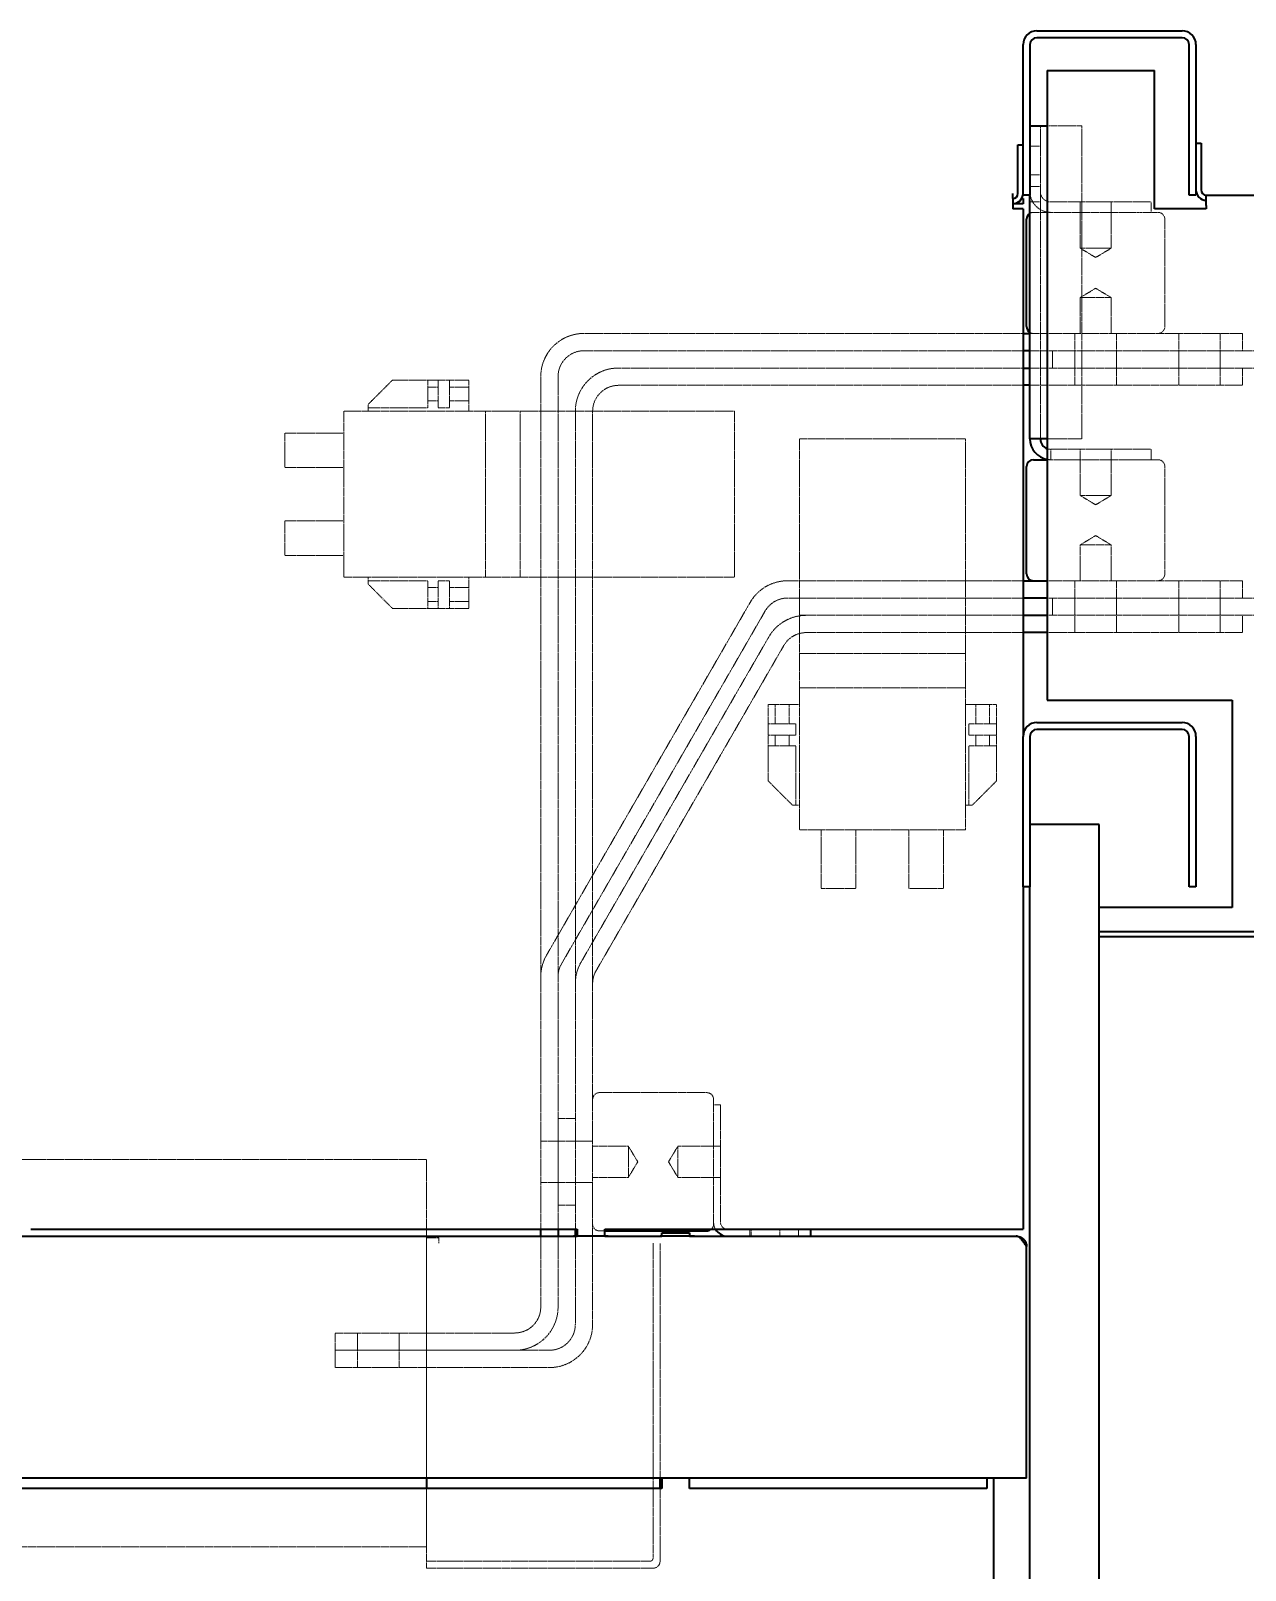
# Model space of a CAD drawing. Header units: millimetres. Extents: x -116965 to 323937, y 291661 to 566926.
# Drawn here: x -13186.1 to -12834.8, y 302037.4 to 302482.5 of the extents above; entities that cross this region are included whole.
import ezdxf

# ---------------------------------------------------------------- set-up
doc = ezdxf.new("R2010")
doc.units = ezdxf.units.MM
doc.linetypes.add('DASHED', pattern=[0.75, 0.5, -0.25])
doc.layers.add('Hidden Edges(Schneider)', color=7, linetype='DASHED', lineweight=18)
doc.layers.add('Visible Edges(Schneider)', color=7, linetype='Continuous', lineweight=35)

msp = doc.modelspace()

# ---------------------------------------------------------------- linework, layer by layer
at = {"layer": 'Hidden Edges(Schneider)', "ltscale": 0.148458}
for p, q in [((-12894.073145, 302455.021473), (-12894.073145, 302364.521473)), ((-12882.073145, 302455.021473), (-12882.073145, 302364.521473))]:
    msp.add_line(p, q, dxfattribs=at)
at = {"layer": 'Hidden Edges(Schneider)', "ltscale": 0.005091}
for p, q in [((-12892.073145, 302455.021473), (-12891.073145, 302455.021473)), ((-12891.073145, 302364.521473), (-12892.073145, 302364.521473))]:
    msp.add_line(p, q, dxfattribs=at)
at = {"layer": 'Hidden Edges(Schneider)', "ltscale": 0.0464}
for p, q in [((-12882.073145, 302455.021473), (-12891.073145, 302455.021473)), ((-13059.373145, 302372.521473), (-13059.373145, 302381.521473)), ((-12891.073145, 302364.521473), (-12882.073145, 302364.521473)), ((-13059.373145, 302324.521473), (-13059.373145, 302315.521473)), ((-12963.773145, 302287.721473), (-12972.773145, 302287.721473)), ((-12915.773145, 302287.721473), (-12906.773145, 302287.721473))]:
    msp.add_line(p, q, dxfattribs=at)
at = {"layer": 'Hidden Edges(Schneider)', "ltscale": 0.0154}
for p, q in [((-12897.073145, 302449.171473), (-12894.073145, 302449.171473)), ((-12897.073145, 302440.871473), (-12894.073145, 302440.871473)), ((-12897.073145, 302437.521473), (-12894.073145, 302437.521473)), ((-12897.073145, 302433.021473), (-12894.073145, 302433.021473)), ((-12882.573145, 302433.021473), (-12882.573145, 302430.021473)), ((-12873.573145, 302433.021473), (-12873.573145, 302430.021473)), ((-12862.073145, 302430.021473), (-12862.073145, 302433.021473)), ((-13068.273145, 302379.521473), (-13071.273145, 302379.521473)), ((-13068.273145, 302375.521473), (-13071.273145, 302375.521473)), ((-12891.073145, 302361.521473), (-12891.073145, 302358.521473)), ((-12882.573145, 302361.521473), (-12882.573145, 302358.521473)), ((-12873.573145, 302361.521473), (-12873.573145, 302358.521473)), ((-12862.073145, 302358.521473), (-12862.073145, 302361.521473)), ((-13068.273145, 302321.521473), (-13071.273145, 302321.521473)), ((-13068.273145, 302317.521473), (-13071.273145, 302317.521473)), ((-12970.773145, 302278.821473), (-12970.773145, 302275.821473)), ((-12966.773145, 302278.821473), (-12966.773145, 302275.821473)), ((-12912.773145, 302278.821473), (-12912.773145, 302275.821473)), ((-12908.773145, 302278.821473), (-12908.773145, 302275.821473))]:
    msp.add_line(p, q, dxfattribs=at)
at = {"layer": 'Hidden Edges(Schneider)', "ltscale": 0.018056}
msp.add_line((-12896.073145, 302430.021473), (-12897.073145, 302430.021473), dxfattribs=at)
at = {"layer": 'Hidden Edges(Schneider)', "ltscale": 0.070932}
msp.add_line((-12896.073145, 302430.021473), (-12891.073145, 302430.021473), dxfattribs=at)
at = {"layer": 'Hidden Edges(Schneider)', "ltscale": 0.15748}
for p, q in [((-12891.073145, 302433.021473), (-12867.073145, 302433.021473)), ((-13095.573145, 302372.521473), (-13095.573145, 302324.521473)), ((-13054.573145, 302324.521473), (-13054.573145, 302372.521473)), ((-13044.573145, 302324.521473), (-13044.573145, 302372.521473)), ((-13033.573145, 302324.521473), (-13033.573145, 302372.521473)), ((-13023.573145, 302324.521473), (-13023.573145, 302372.521473)), ((-12982.573145, 302372.521473), (-12982.573145, 302324.521473)), ((-12915.773145, 302364.521473), (-12963.773145, 302364.521473)), ((-12891.073145, 302361.521473), (-12867.073145, 302361.521473)), ((-12963.773145, 302323.521473), (-12915.773145, 302323.521473)), ((-12963.773145, 302313.521473), (-12915.773145, 302313.521473)), ((-12963.773145, 302302.521473), (-12915.773145, 302302.521473)), ((-12963.773145, 302292.521473), (-12915.773145, 302292.521473)), ((-12915.773145, 302251.521473), (-12963.773145, 302251.521473))]:
    msp.add_line(p, q, dxfattribs=at)
at = {"layer": 'Hidden Edges(Schneider)', "ltscale": 0.002742}
msp.add_line((-12890.523045, 302430.021473), (-12891.073145, 302430.021473), dxfattribs=at)
at = {"layer": 'Hidden Edges(Schneider)', "ltscale": 0.122338}
msp.add_line((-12890.523045, 302430.021473), (-12865.288041, 302430.021473), dxfattribs=at)
at = {"layer": 'Hidden Edges(Schneider)', "ltscale": 0.053365}
for p, q in [((-12882.573145, 302419.673473), (-12882.573145, 302430.021473)), ((-12873.573145, 302419.673473), (-12873.573145, 302430.021473)), ((-12882.573145, 302405.369473), (-12882.573145, 302395.021473)), ((-12873.573145, 302405.369473), (-12873.573145, 302395.021473)), ((-12882.573145, 302348.173473), (-12882.573145, 302358.521473)), ((-12873.573145, 302348.173473), (-12873.573145, 302358.521473)), ((-12882.573145, 302333.869473), (-12882.573145, 302323.521473)), ((-12873.573145, 302333.869473), (-12873.573145, 302323.521473)), ((-13013.225145, 302160.021473), (-13023.573145, 302160.021473)), ((-12998.921145, 302160.021473), (-12988.573145, 302160.021473)), ((-13013.225145, 302151.021473), (-13023.573145, 302151.021473)), ((-12998.921145, 302151.021473), (-12988.573145, 302151.021473))]:
    msp.add_line(p, q, dxfattribs=at)
at = {"layer": 'Hidden Edges(Schneider)', "ltscale": 0.040479}
for p, q in [((-12867.073145, 302433.021473), (-12862.073145, 302433.021473)), ((-12867.073145, 302361.521473), (-12862.073145, 302361.521473))]:
    msp.add_line(p, q, dxfattribs=at)
at = {"layer": 'Hidden Edges(Schneider)', "ltscale": 0.029708}
msp.add_line((-12862.079871, 302430.021473), (-12865.288041, 302430.021473), dxfattribs=at)
at = {"layer": 'Hidden Edges(Schneider)', "ltscale": 0.044233}
msp.add_line((-12862.079871, 302430.021473), (-12860.073145, 302430.021473), dxfattribs=at)
at = {"layer": 'Hidden Edges(Schneider)', "ltscale": 0.135608}
for p, q in [((-12858.073145, 302397.021473), (-12858.073145, 302428.021473)), ((-12858.073145, 302325.521473), (-12858.073145, 302356.521473)), ((-13021.573145, 302175.521473), (-12990.573145, 302175.521473)), ((-13098.073145, 302101.021473), (-13036.073145, 302101.021473)), ((-13036.073145, 302096.021473), (-13098.073145, 302096.021473))]:
    msp.add_line(p, q, dxfattribs=at)
at = {"layer": 'Hidden Edges(Schneider)', "ltscale": 0.072942}
for p, q in [((-12873.573145, 302419.673473), (-12882.573145, 302419.673473)), ((-12882.573145, 302405.369473), (-12873.573145, 302405.369473)), ((-12873.573145, 302348.173473), (-12882.573145, 302348.173473)), ((-12882.573145, 302333.869473), (-12873.573145, 302333.869473)), ((-13013.225145, 302160.021473), (-13013.225145, 302151.021473)), ((-12998.921145, 302151.021473), (-12998.921145, 302160.021473))]:
    msp.add_line(p, q, dxfattribs=at)
at = {"layer": 'Hidden Edges(Schneider)', "ltscale": 0.027024}
for p, q in [((-12878.073145, 302416.9696), (-12882.573145, 302419.673473)), ((-12878.073145, 302416.9696), (-12873.573145, 302419.673473)), ((-12878.073145, 302408.073346), (-12882.573145, 302405.369473)), ((-12878.073145, 302408.073346), (-12873.573145, 302405.369473)), ((-12878.073145, 302345.4696), (-12882.573145, 302348.173473)), ((-12878.073145, 302345.4696), (-12873.573145, 302348.173473)), ((-12878.073145, 302336.573346), (-12882.573145, 302333.869473)), ((-12878.073145, 302336.573346), (-12873.573145, 302333.869473)), ((-13010.521272, 302155.521473), (-13013.225145, 302160.021473)), ((-13001.625018, 302155.521473), (-12998.921145, 302160.021473)), ((-13010.521272, 302155.521473), (-13013.225145, 302151.021473)), ((-13001.625018, 302155.521473), (-12998.921145, 302151.021473))]:
    msp.add_line(p, q, dxfattribs=at)
at = {"layer": 'Hidden Edges(Schneider)', "ltscale": 0.138889}
for p, q in [((-13026.073145, 302395.021473), (-12899.073145, 302395.021473)), ((-12899.073145, 302390.021473), (-13026.073145, 302390.021473))]:
    msp.add_line(p, q, dxfattribs=at)
at = {"layer": 'Hidden Edges(Schneider)', "ltscale": 0.046659}
msp.add_line((-12897.073145, 302395.021473), (-12888.02302, 302395.021473), dxfattribs=at)
at = {"layer": 'Hidden Edges(Schneider)', "ltscale": 0.138351}
for p, q in [((-12868.123271, 302395.021473), (-12888.02302, 302395.021473)), ((-12868.123271, 302323.521473), (-12888.02302, 302323.521473)), ((-13023.573145, 302145.571599), (-13023.573145, 302165.471347))]:
    msp.add_line(p, q, dxfattribs=at)
at = {"layer": 'Hidden Edges(Schneider)', "ltscale": 0.025733}
for p, q in [((-12884.073145, 302395.021473), (-12884.073145, 302390.021473)), ((-12872.073145, 302395.021473), (-12872.073145, 302390.021473)), ((-12854.073145, 302395.021473), (-12854.073145, 302390.021473)), ((-12842.073145, 302395.021473), (-12842.073145, 302390.021473)), ((-12835.573145, 302395.021473), (-12835.573145, 302390.021473)), ((-12890.573145, 302390.021473), (-12890.573145, 302385.021473)), ((-12884.073145, 302390.021473), (-12884.073145, 302385.021473)), ((-12872.073145, 302390.021473), (-12872.073145, 302385.021473)), ((-12854.073145, 302390.021473), (-12854.073145, 302385.021473)), ((-12842.073145, 302390.021473), (-12842.073145, 302385.021473)), ((-12884.073145, 302385.021473), (-12884.073145, 302380.021473)), ((-12872.073145, 302385.021473), (-12872.073145, 302380.021473)), ((-12854.073145, 302385.021473), (-12854.073145, 302380.021473)), ((-12842.073145, 302385.021473), (-12842.073145, 302380.021473)), ((-12835.573145, 302385.021473), (-12835.573145, 302380.021473)), ((-12884.073145, 302323.521473), (-12884.073145, 302318.521473)), ((-12872.073145, 302323.521473), (-12872.073145, 302318.521473)), ((-12854.073145, 302323.521473), (-12854.073145, 302318.521473)), ((-12842.073145, 302323.521473), (-12842.073145, 302318.521473)), ((-12835.573145, 302323.521473), (-12835.573145, 302318.521473)), ((-12890.573145, 302318.521473), (-12890.573145, 302313.521473)), ((-12884.073145, 302318.521473), (-12884.073145, 302313.521473)), ((-12872.073145, 302318.521473), (-12872.073145, 302313.521473)), ((-12854.073145, 302318.521473), (-12854.073145, 302313.521473)), ((-12842.073145, 302318.521473), (-12842.073145, 302313.521473)), ((-12884.073145, 302313.521473), (-12884.073145, 302308.521473)), ((-12872.073145, 302313.521473), (-12872.073145, 302308.521473)), ((-12854.073145, 302313.521473), (-12854.073145, 302308.521473)), ((-12842.073145, 302313.521473), (-12842.073145, 302308.521473)), ((-12835.573145, 302313.521473), (-12835.573145, 302308.521473)), ((-13028.573145, 302168.021473), (-13033.573145, 302168.021473)), ((-13038.573145, 302161.521473), (-13033.573145, 302161.521473)), ((-13028.573145, 302161.521473), (-13033.573145, 302161.521473)), ((-13028.573145, 302161.521473), (-13023.573145, 302161.521473)), ((-13038.573145, 302149.521473), (-13033.573145, 302149.521473)), ((-13028.573145, 302149.521473), (-13033.573145, 302149.521473)), ((-13028.573145, 302149.521473), (-13023.573145, 302149.521473)), ((-13028.573145, 302143.021473), (-13033.573145, 302143.021473)), ((-13098.073145, 302101.021473), (-13098.073145, 302106.021473)), ((-13091.573145, 302106.021473), (-13091.573145, 302101.021473)), ((-13079.573145, 302106.021473), (-13079.573145, 302101.021473)), ((-13098.073145, 302096.021473), (-13098.073145, 302101.021473)), ((-13091.573145, 302101.021473), (-13091.573145, 302096.021473)), ((-13079.573145, 302101.021473), (-13079.573145, 302096.021473))]:
    msp.add_line(p, q, dxfattribs=at)
at = {"layer": 'Hidden Edges(Schneider)', "ltscale": 0.142389}
for p, q in [((-12868.123271, 302395.021473), (-12835.573145, 302395.021473)), ((-12868.123271, 302323.521473), (-12835.573145, 302323.521473))]:
    msp.add_line(p, q, dxfattribs=at)
at = {"layer": 'Hidden Edges(Schneider)', "ltscale": 0.033483}
for p, q in [((-12890.573145, 302390.021473), (-12897.073145, 302390.021473)), ((-12897.073145, 302385.021473), (-12890.573145, 302385.021473))]:
    msp.add_line(p, q, dxfattribs=at)
at = {"layer": 'Hidden Edges(Schneider)', "ltscale": 0.145815}
for p, q in [((-12890.573145, 302390.021473), (-12790.573145, 302390.021473)), ((-12890.573145, 302385.021473), (-12790.573145, 302385.021473)), ((-12890.573145, 302318.521473), (-12790.573145, 302318.521473)), ((-12890.573145, 302313.521473), (-12790.573145, 302313.521473))]:
    msp.add_line(p, q, dxfattribs=at)
at = {"layer": 'Hidden Edges(Schneider)', "ltscale": 0.051047}
for p, q in [((-13088.473145, 302374.521473), (-13081.473145, 302381.521473)), ((-13081.473145, 302315.521473), (-13088.473145, 302322.521473)), ((-12965.773145, 302258.621473), (-12972.773145, 302265.621473)), ((-12906.773145, 302265.621473), (-12913.773145, 302258.621473))]:
    msp.add_line(p, q, dxfattribs=at)
at = {"layer": 'Hidden Edges(Schneider)', "ltscale": 0.145013}
for p, q in [((-13059.373145, 302381.521473), (-13081.473145, 302381.521473)), ((-13081.473145, 302315.521473), (-13059.373145, 302315.521473)), ((-12972.773145, 302287.721473), (-12972.773145, 302265.621473)), ((-12906.773145, 302265.621473), (-12906.773145, 302287.721473))]:
    msp.add_line(p, q, dxfattribs=at)
at = {"layer": 'Hidden Edges(Schneider)', "ltscale": 0.041233}
for p, q in [((-13071.273145, 302373.521473), (-13071.273145, 302381.521473)), ((-13068.273145, 302381.521473), (-13068.273145, 302373.521473)), ((-13064.973145, 302381.521473), (-13064.973145, 302373.521473)), ((-13071.273145, 302315.521473), (-13071.273145, 302323.521473)), ((-13068.273145, 302315.521473), (-13068.273145, 302323.521473)), ((-13064.973145, 302315.521473), (-13064.973145, 302323.521473)), ((-12972.773145, 302282.121473), (-12964.773145, 302282.121473)), ((-12972.773145, 302278.821473), (-12964.773145, 302278.821473)), ((-12906.773145, 302282.121473), (-12914.773145, 302282.121473)), ((-12906.773145, 302278.821473), (-12914.773145, 302278.821473)), ((-12964.773145, 302275.821473), (-12972.773145, 302275.821473)), ((-12906.773145, 302275.821473), (-12914.773145, 302275.821473))]:
    msp.add_line(p, q, dxfattribs=at)
at = {"layer": 'Hidden Edges(Schneider)', "ltscale": 0.142314}
msp.add_line((-13038.573145, 302209.011854), (-13038.573145, 302382.521473), dxfattribs=at)
at = {"layer": 'Hidden Edges(Schneider)', "ltscale": 0.051567}
for p, q in [((-13033.573145, 302382.521473), (-13033.573145, 302372.521473)), ((-13112.573145, 302366.221473), (-13112.573145, 302356.221473)), ((-13112.573145, 302340.821473), (-13112.573145, 302330.821473)), ((-12957.473145, 302234.521473), (-12947.473145, 302234.521473)), ((-12932.073145, 302234.521473), (-12922.073145, 302234.521473))]:
    msp.add_line(p, q, dxfattribs=at)
at = {"layer": 'Hidden Edges(Schneider)', "ltscale": 0.139585}
for p, q in [((-13016.073145, 302385.021473), (-12899.073145, 302385.021473)), ((-12899.073145, 302380.021473), (-13016.073145, 302380.021473))]:
    msp.add_line(p, q, dxfattribs=at)
at = {"layer": 'Hidden Edges(Schneider)', "ltscale": 0.028833}
for p, q in [((-13059.373145, 302379.521473), (-13064.973145, 302379.521473)), ((-13059.373145, 302375.521473), (-13064.973145, 302375.521473)), ((-13059.373145, 302321.521473), (-13064.973145, 302321.521473)), ((-13059.373145, 302317.521473), (-13064.973145, 302317.521473)), ((-12970.773145, 302287.721473), (-12970.773145, 302282.121473)), ((-12966.773145, 302287.721473), (-12966.773145, 302282.121473)), ((-12912.773145, 302287.721473), (-12912.773145, 302282.121473)), ((-12908.773145, 302287.721473), (-12908.773145, 302282.121473))]:
    msp.add_line(p, q, dxfattribs=at)
at = {"layer": 'Hidden Edges(Schneider)', "ltscale": 0.134514}
for p, q in [((-12835.573145, 302380.021473), (-12897.073145, 302380.021473)), ((-13038.573145, 302113.521473), (-13038.573145, 302134.021473)), ((-13033.573145, 302134.021473), (-13033.573145, 302113.521473))]:
    msp.add_line(p, q, dxfattribs=at)
at = {"layer": 'Hidden Edges(Schneider)', "ltscale": 0.148294}
for p, q in [((-12982.573145, 302372.521473), (-13095.573145, 302372.521473)), ((-12963.773145, 302364.521473), (-12963.773145, 302251.521473)), ((-12915.773145, 302251.521473), (-12915.773145, 302364.521473)), ((-13095.573145, 302324.521473), (-12982.573145, 302324.521473)), ((-12835.573145, 302308.521473), (-12892.073145, 302308.521473))]:
    msp.add_line(p, q, dxfattribs=at)
at = {"layer": 'Hidden Edges(Schneider)', "ltscale": 0.010233}
for p, q in [((-13088.473145, 302372.521473), (-13088.473145, 302374.521473)), ((-13088.473145, 302324.521473), (-13088.473145, 302322.521473)), ((-12963.773145, 302258.621473), (-12965.773145, 302258.621473)), ((-12915.773145, 302258.621473), (-12913.773145, 302258.621473)), ((-12986.573145, 302172.021473), (-12988.573145, 302172.021473)), ((-12988.573145, 302160.071473), (-12986.573145, 302160.071473)), ((-12988.573145, 302150.971473), (-12986.573145, 302150.971473)), ((-12978.073145, 302134.021473), (-12978.073145, 302136.021473)), ((-12977.723145, 302136.021473), (-12977.723145, 302134.021473)), ((-12969.423145, 302136.021473), (-12969.423145, 302134.021473)), ((-12964.073145, 302134.021473), (-12964.073145, 302136.021473))]:
    msp.add_line(p, q, dxfattribs=at)
at = {"layer": 'Hidden Edges(Schneider)', "ltscale": 0.112861}
for p, q in [((-13088.473145, 302373.521473), (-13071.273145, 302373.521473)), ((-13088.473145, 302323.521473), (-13071.273145, 302323.521473)), ((-12964.773145, 302258.621473), (-12964.773145, 302275.821473)), ((-12914.773145, 302258.621473), (-12914.773145, 302275.821473))]:
    msp.add_line(p, q, dxfattribs=at)
at = {"layer": 'Hidden Edges(Schneider)', "ltscale": 0.01695}
for p, q in [((-13068.273145, 302373.521473), (-13064.973145, 302373.521473)), ((-13064.973145, 302323.521473), (-13068.273145, 302323.521473)), ((-12964.773145, 302278.821473), (-12964.773145, 302282.121473)), ((-12914.773145, 302282.121473), (-12914.773145, 302278.821473))]:
    msp.add_line(p, q, dxfattribs=at)
at = {"layer": 'Hidden Edges(Schneider)', "ltscale": 0.144803}
msp.add_line((-13028.573145, 302207.011854), (-13028.573145, 302372.521473), dxfattribs=at)
at = {"layer": 'Hidden Edges(Schneider)', "ltscale": 0.111549}
for p, q in [((-13095.573145, 302366.221473), (-13112.573145, 302366.221473)), ((-13095.573145, 302356.221473), (-13112.573145, 302356.221473)), ((-13095.573145, 302340.821473), (-13112.573145, 302340.821473)), ((-13095.573145, 302330.821473), (-13112.573145, 302330.821473)), ((-12957.473145, 302251.521473), (-12957.473145, 302234.521473)), ((-12947.473145, 302251.521473), (-12947.473145, 302234.521473)), ((-12932.073145, 302251.521473), (-12932.073145, 302234.521473)), ((-12922.073145, 302251.521473), (-12922.073145, 302234.521473))]:
    msp.add_line(p, q, dxfattribs=at)
at = {"layer": 'Hidden Edges(Schneider)', "ltscale": 0.007722}
msp.add_line((-12892.073145, 302358.521473), (-12891.073145, 302358.521473), dxfattribs=at)
at = {"layer": 'Hidden Edges(Schneider)', "ltscale": 0.000148859}
msp.add_line((-12891.024979, 302358.521473), (-12891.073145, 302358.521473), dxfattribs=at)
at = {"layer": 'Hidden Edges(Schneider)', "ltscale": 0.130936}
msp.add_line((-12891.024979, 302358.521473), (-12864.434985, 302358.521473), dxfattribs=at)
at = {"layer": 'Hidden Edges(Schneider)', "ltscale": 0.021423}
msp.add_line((-12862.155593, 302358.521473), (-12864.434985, 302358.521473), dxfattribs=at)
at = {"layer": 'Hidden Edges(Schneider)', "ltscale": 0.045078}
msp.add_line((-12862.155593, 302358.521473), (-12860.073145, 302358.521473), dxfattribs=at)
at = {"layer": 'Hidden Edges(Schneider)', "ltscale": 0.137807}
msp.add_line((-13033.573145, 302324.521473), (-13033.573145, 302209.011854), dxfattribs=at)
at = {"layer": 'Hidden Edges(Schneider)', "ltscale": 0.140193}
msp.add_line((-13023.573145, 302324.521473), (-13023.573145, 302207.011854), dxfattribs=at)
at = {"layer": 'Hidden Edges(Schneider)', "ltscale": 0.017491}
msp.add_line((-12967.177864, 302323.521473), (-12963.773145, 302323.521473), dxfattribs=at)
at = {"layer": 'Hidden Edges(Schneider)', "ltscale": 0.10958}
for p, q in [((-12915.773145, 302323.521473), (-12899.073145, 302323.521473)), ((-12915.773145, 302313.521473), (-12899.073145, 302313.521473))]:
    msp.add_line(p, q, dxfattribs=at)
at = {"layer": 'Hidden Edges(Schneider)', "ltscale": 0.020826}
msp.add_line((-12892.073145, 302323.521473), (-12888.02302, 302323.521473), dxfattribs=at)
at = {"layer": 'Hidden Edges(Schneider)', "ltscale": 0.14896}
msp.add_line((-12899.073145, 302318.521473), (-12967.177864, 302318.521473), dxfattribs=at)
at = {"layer": 'Hidden Edges(Schneider)', "ltscale": 0.00765}
for p, q in [((-12890.573145, 302318.521473), (-12892.073145, 302318.521473)), ((-12892.073145, 302313.521473), (-12890.573145, 302313.521473)), ((-13068.073145, 302132.021473), (-13068.073145, 302133.521473)), ((-13021.573145, 302135.521473), (-13020.073145, 302135.521473))]:
    msp.add_line(p, q, dxfattribs=at)
at = {"layer": 'Hidden Edges(Schneider)', "ltscale": 0.140528}
for p, q in [((-13036.898463, 302215.261854), (-12978.003182, 302317.271473)), ((-12973.673055, 302314.771473), (-13032.568336, 302212.761854))]:
    msp.add_line(p, q, dxfattribs=at)
at = {"layer": 'Hidden Edges(Schneider)', "ltscale": 0.142458}
for p, q in [((-13026.898463, 302213.261854), (-12972.621984, 302307.271473)), ((-12968.291857, 302304.771473), (-13022.568336, 302210.761854))]:
    msp.add_line(p, q, dxfattribs=at)
at = {"layer": 'Hidden Edges(Schneider)', "ltscale": 0.137191}
msp.add_line((-12899.073145, 302308.521473), (-12961.796666, 302308.521473), dxfattribs=at)
at = {"layer": 'Hidden Edges(Schneider)', "ltscale": 0.13684}
for p, q in [((-13038.573145, 302136.021473), (-13038.573145, 302209.011854)), ((-13033.573145, 302209.011854), (-13033.573145, 302136.021473))]:
    msp.add_line(p, q, dxfattribs=at)
at = {"layer": 'Hidden Edges(Schneider)', "ltscale": 0.13309}
msp.add_line((-13028.573145, 302136.021473), (-13028.573145, 302207.011854), dxfattribs=at)
at = {"layer": 'Hidden Edges(Schneider)', "ltscale": 0.136288}
msp.add_line((-13023.573145, 302207.011854), (-13023.573145, 302165.471347), dxfattribs=at)
at = {"layer": 'Hidden Edges(Schneider)', "ltscale": 0.038136}
msp.add_line((-12988.573145, 302173.521473), (-12988.573145, 302172.021473), dxfattribs=at)
at = {"layer": 'Hidden Edges(Schneider)', "ltscale": 0.048595}
for p, q in [((-12988.573145, 302166.021473), (-12988.573145, 302172.021473)), ((-12986.573145, 302172.021473), (-12986.573145, 302166.021473))]:
    msp.add_line(p, q, dxfattribs=at)
at = {"layer": 'Hidden Edges(Schneider)', "ltscale": 0.164042}
for p, q in [((-13033.573145, 302168.021473), (-13033.573145, 302143.021473)), ((-13028.573145, 302143.021473), (-13028.573145, 302168.021473))]:
    msp.add_line(p, q, dxfattribs=at)
at = {"layer": 'Hidden Edges(Schneider)', "ltscale": 0.122485}
for p, q in [((-12988.573145, 302138.021473), (-12988.573145, 302166.021473)), ((-12986.573145, 302166.021473), (-12986.573145, 302138.021473))]:
    msp.add_line(p, q, dxfattribs=at)
at = {"layer": 'Hidden Edges(Schneider)', "ltscale": 0.139436}
for p, q in [((-13326.573145, 302156.173992), (-13071.573145, 302156.173992)), ((-13071.573145, 302044.173992), (-13326.573145, 302044.173992))]:
    msp.add_line(p, q, dxfattribs=at)
at = {"layer": 'Hidden Edges(Schneider)', "ltscale": 0.146982}
msp.add_line((-13071.573145, 302156.173992), (-13071.573145, 302044.173992), dxfattribs=at)
at = {"layer": 'Hidden Edges(Schneider)', "ltscale": 0.162074}
msp.add_line((-13023.573145, 302145.571599), (-13023.573145, 302108.521473), dxfattribs=at)
at = {"layer": 'Hidden Edges(Schneider)', "ltscale": 0.021871}
msp.add_line((-12988.573145, 302138.021473), (-12988.573145, 302137.521473), dxfattribs=at)
at = {"layer": 'Hidden Edges(Schneider)', "ltscale": 0.017983}
msp.add_line((-13068.073145, 302133.521473), (-13071.573145, 302133.521473), dxfattribs=at)
at = {"layer": 'Hidden Edges(Schneider)', "ltscale": 0.152012}
msp.add_line((-13071.573145, 302133.521473), (-13071.573145, 302064.021473), dxfattribs=at)
at = {"layer": 'Hidden Edges(Schneider)', "ltscale": 0.167323}
msp.add_line((-13028.573145, 302108.521473), (-13028.573145, 302134.021473), dxfattribs=at)
at = {"layer": 'Hidden Edges(Schneider)', "ltscale": 0.149278}
msp.add_line((-13006.073145, 302132.021473), (-13006.073145, 302041.021473), dxfattribs=at)
at = {"layer": 'Hidden Edges(Schneider)', "ltscale": 0.148438}
msp.add_line((-13004.073145, 302064.021473), (-13004.073145, 302131.887498), dxfattribs=at)
at = {"layer": 'Hidden Edges(Schneider)', "ltscale": 0.136483}
for p, q in [((-13098.073145, 302106.021473), (-13046.073145, 302106.021473)), ((-13046.073145, 302101.021473), (-13098.073145, 302101.021473))]:
    msp.add_line(p, q, dxfattribs=at)
at = {"layer": 'Hidden Edges(Schneider)', "ltscale": 0.137795}
for p, q in [((-13071.573145, 302061.021473), (-13071.573145, 302040.021473)), ((-13004.073145, 302040.021473), (-13004.073145, 302061.021473))]:
    msp.add_line(p, q, dxfattribs=at)
at = {"layer": 'Hidden Edges(Schneider)', "ltscale": 0.141076}
msp.add_line((-13007.073145, 302040.021473), (-13071.573145, 302040.021473), dxfattribs=at)
at = {"layer": 'Hidden Edges(Schneider)', "ltscale": 0.016132}
msp.add_line((-13071.573145, 302038.021473), (-13071.573145, 302040.021473), dxfattribs=at)
at = {"layer": 'Hidden Edges(Schneider)', "ltscale": 0.143263}
msp.add_line((-13071.573145, 302038.021473), (-13006.073145, 302038.021473), dxfattribs=at)
at = {"layer": 'Hidden Edges(Schneider)', "ltscale": 0.048595}
msp.add_arc((-12891.073145, 302436.021473), 6, 180, 270, dxfattribs=at)
at = {"layer": 'Hidden Edges(Schneider)', "ltscale": 0.024247}
msp.add_arc((-12891.073145, 302436.021473), 3, 180, 270, dxfattribs=at)
at = {"layer": 'Hidden Edges(Schneider)', "ltscale": 0.005311}
for centre, start, end in [((-12896.073145, 302428.021473), 90, 120), ((-12896.073145, 302397.021473), 240, 270)]:
    msp.add_arc(centre, 2, start, end, dxfattribs=at)
at = {"layer": 'Hidden Edges(Schneider)', "ltscale": 0.016132}
for centre, start, end in [((-12860.073145, 302428.021473), 0, 90), ((-12860.073145, 302397.021473), 270, 0), ((-12860.073145, 302356.521473), 0, 90), ((-12860.073145, 302325.521473), 270, 0), ((-13021.573145, 302173.521473), 90, 180), ((-12990.573145, 302173.521473), 0, 90), ((-13021.573145, 302137.521473), 180, 270), ((-12984.573145, 302138.021473), 180, 270), ((-13006.073145, 302040.021473), 270, 0)]:
    msp.add_arc(centre, 2, start, end, dxfattribs=at)
at = {"layer": 'Hidden Edges(Schneider)', "ltscale": 0.128838}
for centre, start, end in [((-13026.073145, 302382.521473), 90, 180), ((-13016.073145, 302372.521473), 90, 180), ((-13046.073145, 302113.521473), 270, 0), ((-13036.073145, 302108.521473), 270, 0)]:
    msp.add_arc(centre, 12.5, start, end, dxfattribs=at)
at = {"layer": 'Hidden Edges(Schneider)', "ltscale": 0.060768}
for centre, start, end in [((-13026.073145, 302382.521473), 90, 180), ((-13016.073145, 302372.521473), 90, 180), ((-13046.073145, 302113.521473), 270, 0), ((-13036.073145, 302108.521473), 270, 0)]:
    msp.add_arc(centre, 7.5, start, end, dxfattribs=at)
at = {"layer": 'Hidden Edges(Schneider)', "ltscale": 0.005167}
msp.add_arc((-12891.073145, 302364.521473), 3, 250.52877937, 270, dxfattribs=at)
at = {"layer": 'Hidden Edges(Schneider)', "ltscale": 0.005091}
msp.add_arc((-12891.073145, 302364.521473), 6, 260.40593177, 270, dxfattribs=at)
at = {"layer": 'Hidden Edges(Schneider)', "ltscale": 0.067532}
for centre in [(-12967.177864, 302311.021473), (-12961.796666, 302301.021473)]:
    msp.add_arc(centre, 12.5, 90, 150, dxfattribs=at)
at = {"layer": 'Hidden Edges(Schneider)', "ltscale": 0.040479}
for centre in [(-12967.177864, 302311.021473), (-12961.796666, 302301.021473)]:
    msp.add_arc(centre, 7.5, 90, 150, dxfattribs=at)
at = {"layer": 'Hidden Edges(Schneider)', "ltscale": 0.033716}
for centre in [(-13026.073145, 302209.011854), (-13016.073145, 302207.011854)]:
    msp.add_arc(centre, 12.5, 150, 180, dxfattribs=at)
at = {"layer": 'Hidden Edges(Schneider)', "ltscale": 0.020189}
for centre in [(-13026.073145, 302209.011854), (-13016.073145, 302207.011854)]:
    msp.add_arc(centre, 7.5, 150, 180, dxfattribs=at)
at = {"layer": 'Hidden Edges(Schneider)', "ltscale": 0.008663}
msp.add_arc((-12990.573145, 302137.521473), 2, 311.40962211, 0, dxfattribs=at)
at = {"layer": 'Hidden Edges(Schneider)', "ltscale": 0.010721}
msp.add_arc((-12984.573145, 302138.021473), 4, 180, 210, dxfattribs=at)
at = {"layer": 'Hidden Edges(Schneider)', "ltscale": 0.008016}
msp.add_arc((-13007.073145, 302041.021473), 1, 270, 0, dxfattribs=at)
at = {"layer": 'Visible Edges(Schneider)'}
for p, q in [((-12895.073145, 302482.521473), (-12853.073145, 302482.521473)), ((-12853.073145, 302480.521473), (-12895.073145, 302480.521473)), ((-12899.073145, 302435.021473), (-12899.073145, 302478.521473)), ((-12897.073145, 302478.521473), (-12897.073145, 302435.021473)), ((-12851.073145, 302435.021473), (-12851.073145, 302478.521473)), ((-12849.073145, 302478.521473), (-12849.073145, 302435.021473)), ((-12892.073145, 302471.021473), (-12892.073145, 302289.021473)), ((-12892.073145, 302471.021473), (-12861.073145, 302471.021473)), ((-12861.073145, 302431.021473), (-12861.073145, 302471.021473)), ((-12897.073145, 302455.021473), (-12892.073145, 302455.021473)), ((-12900.573145, 302435.521473), (-12900.573145, 302449.521473)), ((-12900.573145, 302449.521473), (-12899.073145, 302449.521473)), ((-12849.073145, 302450.021473), (-12847.573145, 302450.021473)), ((-12847.573145, 302450.021473), (-12847.573145, 302436.521473)), ((-12902.073145, 302434.021473), (-12902.073145, 302435.521473)), ((-12897.073145, 302435.021473), (-12899.073145, 302435.021473)), ((-12897.073145, 302364.521473), (-12897.073145, 302435.021473)), ((-12849.073145, 302435.021473), (-12851.073145, 302435.021473)), ((-12846.073145, 302435.021473), (-12650.573145, 302435.021473)), ((-12846.073145, 302432.021473), (-12846.073145, 302435.021473)), ((-12902.073145, 302434.021473), (-12902.073145, 302431.021473)), ((-12899.073145, 302432.521473), (-12902.073145, 302432.521473)), ((-12899.073145, 302431.021473), (-12902.073145, 302431.021473)), ((-12899.475069, 302434.021473), (-12899.073145, 302434.021473)), ((-12899.073145, 302434.021473), (-12899.073145, 302432.521473)), ((-12899.073145, 302431.021473), (-12899.073145, 302278.521473)), ((-12846.073145, 302431.021473), (-12861.073145, 302431.021473)), ((-12846.073145, 302432.021473), (-12846.073145, 302431.021473)), ((-12898.073145, 302397.021473), (-12898.073145, 302428.021473)), ((-12899.073145, 302395.021473), (-12897.073145, 302395.021473)), ((-12897.073145, 302390.021473), (-12899.073145, 302390.021473)), ((-12899.073145, 302385.021473), (-12897.073145, 302385.021473)), ((-12897.073145, 302380.021473), (-12899.073145, 302380.021473)), ((-12892.073145, 302364.521473), (-12897.073145, 302364.521473)), ((-12896.073145, 302358.521473), (-12892.073145, 302358.521473)), ((-12898.073145, 302325.521473), (-12898.073145, 302356.521473)), ((-12899.073145, 302323.521473), (-12892.073145, 302323.521473)), ((-12892.073145, 302318.521473), (-12899.073145, 302318.521473)), ((-12899.073145, 302313.521473), (-12892.073145, 302313.521473)), ((-12892.073145, 302308.521473), (-12899.073145, 302308.521473)), ((-12892.073145, 302289.021473), (-12838.573145, 302289.021473)), ((-12838.573145, 302289.021473), (-12838.573145, 302229.021473)), ((-12899.073145, 302235.021473), (-12899.073145, 302278.521473)), ((-12897.073145, 302278.521473), (-12897.073145, 302235.021473)), ((-12895.073145, 302282.521473), (-12853.073145, 302282.521473)), ((-12853.073145, 302280.521473), (-12895.073145, 302280.521473)), ((-12851.073145, 302235.021473), (-12851.073145, 302278.521473)), ((-12849.073145, 302278.521473), (-12849.073145, 302235.021473)), ((-12893.073145, 302253.021473), (-12897.073145, 302253.021473)), ((-12877.073145, 302253.021473), (-12893.073145, 302253.021473)), ((-12877.073145, 301912.021473), (-12877.073145, 302253.021473)), ((-12897.073145, 302235.021473), (-12899.073145, 302235.021473)), ((-12899.073145, 302235.021473), (-12899.073145, 302136.021473)), ((-12897.073145, 301930.021473), (-12897.073145, 302235.021473)), ((-12849.073145, 302235.021473), (-12851.073145, 302235.021473)), ((-12838.573145, 302229.021473), (-12877.073145, 302229.021473)), ((-12650.073145, 302222.021473), (-12877.073145, 302222.021473)), ((-12650.073145, 302220.521473), (-12877.073145, 302220.521473)), ((-13186.073145, 302136.021473), (-13183.073145, 302136.021473)), ((-13183.073145, 302136.021473), (-13028.073145, 302136.021473)), ((-13038.573145, 302134.021473), (-13038.573145, 302136.021473)), ((-13033.573145, 302136.021473), (-13033.573145, 302134.021473)), ((-13028.573145, 302134.021473), (-13028.573145, 302136.021473)), ((-13028.073145, 302136.021473), (-13028.073145, 302133.979513)), ((-13020.073145, 302133.979513), (-13020.073145, 302136.021473)), ((-13020.073145, 302136.021473), (-12899.073145, 302136.021473)), ((-12960.573145, 302136.021473), (-12960.573145, 302134.021473)), ((-13194.073145, 302134.021473), (-13029.073145, 302134.021473)), ((-13029.073145, 302134.021473), (-13028.073145, 302134.021473)), ((-13029.073145, 302134.021473), (-13029.073145, 302133.979513)), ((-13019.073145, 302133.979513), (-13029.073145, 302133.979513)), ((-13020.073145, 302135.521473), (-12990.573145, 302135.521473)), ((-13020.073145, 302134.021473), (-13019.073145, 302134.021473)), ((-13019.073145, 302134.021473), (-13004.073145, 302134.021473)), ((-13019.073145, 302133.979513), (-13019.073145, 302134.021473)), ((-13004.073145, 302134.021473), (-13003.573145, 302134.021473)), ((-13004.073145, 302134.021473), (-13004.073145, 302133.979513)), ((-12994.073145, 302133.979513), (-13004.073145, 302133.979513)), ((-13003.573145, 302133.979513), (-13003.573145, 302135.021473)), ((-13003.573145, 302135.021473), (-12995.573145, 302135.021473)), ((-12995.573145, 302135.021473), (-12995.573145, 302133.979513)), ((-12995.573145, 302134.021473), (-12994.073145, 302134.021473)), ((-12994.073145, 302134.021473), (-12901.073145, 302134.021473)), ((-12994.073145, 302133.979513), (-12994.073145, 302134.021473)), ((-12898.073145, 302064.021473), (-12898.073145, 302131.021473)), ((-12898.073145, 302064.021473), (-13500.073145, 302064.021473)), ((-13003.573145, 302061.021473), (-13195.573145, 302061.021473)), ((-13071.573145, 302064.021473), (-13071.573145, 302061.021473)), ((-13004.073145, 302061.021473), (-13004.073145, 302064.021473)), ((-13003.573145, 302064.021473), (-13003.573145, 302061.021473)), ((-12995.573145, 302061.021473), (-12995.573145, 302064.021473)), ((-12909.573145, 302061.021473), (-12995.573145, 302061.021473)), ((-12909.573145, 302064.021473), (-12909.573145, 302061.021473)), ((-12907.573145, 301936.521473), (-12907.573145, 302064.021473))]:
    msp.add_line(p, q, dxfattribs=at)
at = {"layer": 'Visible Edges(Schneider)', "flags": 128}
for points in [[(-12898.073145, 302131.021474), (-12898.198428, 302131.218114), (-12898.323601, 302131.413754), (-12898.448805, 302131.60776), (-12898.5741, 302131.799377), (-12898.699087, 302131.987184), (-12898.823801, 302132.170466), (-12898.948374, 302132.348657), (-12899.072941, 302132.521198), (-12899.197633, 302132.687519), (-12899.322584, 302132.847059), (-12899.447845, 302132.999154), (-12899.572853, 302133.142465), (-12899.69758, 302133.276401), (-12899.822159, 302133.400586), (-12899.946723, 302133.514641), (-12900.071404, 302133.618184), (-12900.196334, 302133.710833), (-12900.321606, 302133.792184), (-12900.446853, 302133.861611), (-12900.572069, 302133.918813), (-12900.697382, 302133.963595), (-12900.822645, 302133.995705), (-12900.947851, 302134.01502), (-12901.073145, 302134.021474)], [(-12901.073145, 302134.021474), (-12900.876592, 302134.015027), (-12900.681304, 302133.995772), (-12900.487901, 302133.963833), (-12900.297002, 302133.919333), (-12900.109228, 302133.862398), (-12899.925197, 302133.793154), (-12899.746042, 302133.711975), (-12899.572968, 302133.619445), (-12899.406501, 302133.515924), (-12899.247164, 302133.401764), (-12899.095481, 302133.277319), (-12898.951976, 302133.142944), (-12898.817503, 302132.999371), (-12898.692996, 302132.847641), (-12898.578809, 302132.688292), (-12898.475288, 302132.521849), (-12898.382778, 302132.348848), (-12898.301627, 302132.169812), (-12898.232317, 302131.985682), (-12898.175335, 302131.797805), (-12898.130807, 302131.606825), (-12898.098852, 302131.413363), (-12898.079592, 302131.218038), (-12898.073145, 302131.021474)]]:
    msp.add_lwpolyline(points, dxfattribs=at)
at = {"layer": 'Visible Edges(Schneider)'}
for centre, radius, start, end in [((-12895.073145, 302478.521473), 4, 90, 180), ((-12895.073145, 302478.521473), 2, 90, 180), ((-12853.073145, 302478.521473), 4, 0, 90), ((-12853.073145, 302478.521473), 2, 0, 90), ((-12902.073145, 302435.521473), 1.5, 270, 0), ((-12902.073145, 302435.521473), 3, 270, 0), ((-12846.073145, 302436.521473), 3, 180, 270), ((-12846.073145, 302436.521473), 1.5, 180, 270), ((-12896.073145, 302428.021473), 2, 120, 180), ((-12896.073145, 302397.021473), 2, 180, 240), ((-12891.073145, 302364.521473), 6, 180, 260.40593177), ((-12891.073145, 302364.521473), 3, 180, 250.52877937), ((-12896.073145, 302356.521473), 2, 90, 180), ((-12896.073145, 302325.521473), 2, 180, 270), ((-12895.073145, 302278.521473), 4, 90, 180), ((-12895.073145, 302278.521473), 2, 90, 180), ((-12853.073145, 302278.521473), 4, 0, 90), ((-12853.073145, 302278.521473), 2, 0, 90), ((-12990.573145, 302137.521473), 2, 270, 311.40962211), ((-12984.573145, 302138.021473), 4, 210, 270)]:
    msp.add_arc(centre, radius, start, end, dxfattribs=at)

doc.saveas('drawing.dxf')
